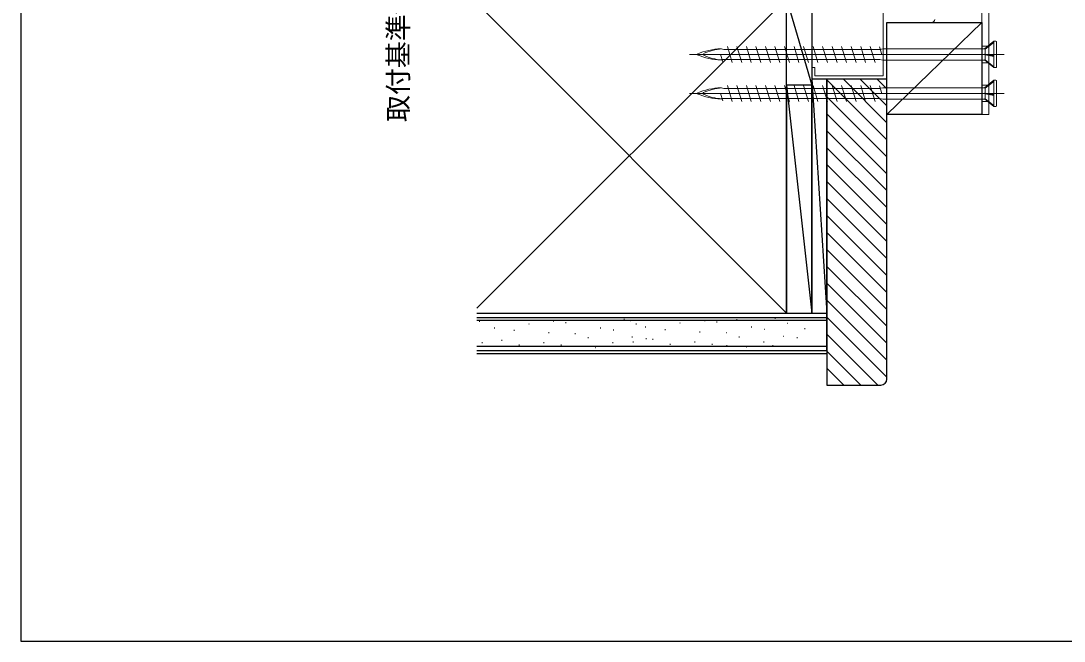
# Model space of a CAD drawing. Units: millimetres, scale not verified. Extents: x -525 to 525, y -785 to 780.
# Drawn here: x -525 to -176.7, y -784.6 to -577.7 of the extents above; entities that cross this region are included whole.
import ezdxf
from ezdxf.enums import TextEntityAlignment as Align

# ---------------------------------------------------------------- set-up
doc = ezdxf.new("R2010")
doc.units = ezdxf.units.MM
doc.header["$LTSCALE"] = 4
for name, color, linetype in [('0-1_USER1', 1, 'Continuous'), ('0-6_YKK_ZWAK', 7, 'Continuous'), ('0-7_YSS_K', 3, 'Continuous'), ('0-8_YSS_KE', 3, 'Continuous')]:
    doc.layers.add(name, color=color, linetype=linetype)
for name, color, linetype, lineweight in [('0-2_YKK_11', 4, 'Continuous', 18), ('0-3_YKK_12', 1, 'Continuous', 18), ('0-4_YKK_13', 4, 'Continuous', 18)]:
    doc.layers.add(name, color=color, linetype=linetype, lineweight=lineweight)
doc.styles.add('ＭＳ ゴシック', font='')
doc.styles.get('ＭＳ ゴシック').set_extended_font_data('MS Gothic')

msp = doc.modelspace()

# ---------------------------------------------------------------- linework, layer by layer
at = {"layer": '0-2_YKK_11'}
msp.add_lwpolyline([(-237.129, -570.167), (-237.129, -595.967), (-259.929, -595.967), (-259.929, -593.167), (-260.929, -593.167), (-260.929, -597.167), (-235.929, -597.167), (-235.929, -578.167), (-220.929, -578.167)], dxfattribs=at)
msp.add_arc((-220.929, -577.167), 1, 270, 0, dxfattribs=at)
at = {"layer": '0-3_YKK_12', "color": 80}
for p, q in [((-199.981, -588.867), (-206.481, -588.867)), ((-199.981, -601.867), (-206.481, -601.867))]:
    msp.add_line(p, q, dxfattribs=at)
at = {"layer": '0-4_YKK_13', "color": 80}
for p, q in [((-204.231, -572.167), (-204.231, -608.867)), ((-201.931, -572.167), (-201.931, -608.867)), ((-201.931, -586.117), (-204.231, -586.117)), ((-201.931, -591.617), (-204.231, -591.617)), ((-201.931, -599.117), (-204.231, -599.117)), ((-201.931, -604.617), (-204.231, -604.617)), ((-201.931, -608.867), (-204.231, -608.867))]:
    msp.add_line(p, q, dxfattribs=at)
at = {"layer": '0-4_YKK_13'}
for p, q in [((-200.185, -584.463), (-203.301, -586.963)), ((-200.185, -584.84), (-203.129, -587.114)), ((-200.185, -593.263), (-200.185, -584.463)), ((-199.585, -584.463), (-200.185, -584.463)), ((-199.285, -584.763), (-199.285, -592.963)), ((-291.285, -586.963), (-290.336, -587.189)), ((-238.117, -587.189), (-290.336, -587.189)), ((-287.534, -591.513), (-289.176, -586.213)), ((-284.354, -591.513), (-285.996, -586.213)), ((-281.174, -591.513), (-282.816, -586.213)), ((-277.994, -591.513), (-279.636, -586.213)), ((-274.814, -591.513), (-276.456, -586.213)), ((-271.634, -591.513), (-273.276, -586.213)), ((-268.454, -591.513), (-270.096, -586.213)), ((-265.274, -591.513), (-266.916, -586.213)), ((-262.094, -591.513), (-263.736, -586.213)), ((-258.914, -591.513), (-260.556, -586.213)), ((-255.734, -591.513), (-257.376, -586.213)), ((-252.554, -591.513), (-254.196, -586.213)), ((-249.374, -591.513), (-251.016, -586.213)), ((-246.194, -591.513), (-247.836, -586.213)), ((-243.014, -591.513), (-244.656, -586.213)), ((-239.834, -591.513), (-241.476, -586.213)), ((-237.598, -588.863), (-238.376, -586.353)), ((-237.285, -586.963), (-238.124, -587.168)), ((-203.301, -586.963), (-237.285, -586.963)), ((-203.301, -586.963), (-203.129, -587.114)), ((-203.129, -587.114), (-203.129, -588.817)), ((-196.785, -588.863), (-301.785, -588.863)), ((-290.633, -591.374), (-291.411, -588.863)), ((-291.285, -590.763), (-290.852, -590.67)), ((-240.136, -590.538), (-290.892, -590.538)), ((-238.301, -590.538), (-240.136, -590.538)), ((-237.285, -590.763), (-238.301, -590.538)), ((-237.285, -590.763), (-203.164, -590.763)), ((-203.301, -588.807), (-200.185, -589.333)), ((-203.129, -589.033), (-203.301, -588.807)), ((-203.129, -588.817), (-203.301, -588.807)), ((-200.185, -593.263), (-203.301, -590.648)), ((-203.129, -590.655), (-203.301, -590.648)), ((-200.185, -589.257), (-203.129, -588.817)), ((-200.185, -589.576), (-203.129, -589.033)), ((-203.129, -589.033), (-203.129, -590.655)), ((-200.185, -592.947), (-203.129, -590.655)), ((-200.185, -593.263), (-199.585, -593.263)), ((-200.185, -597.463), (-203.301, -599.963)), ((-200.185, -597.84), (-203.129, -600.114)), ((-200.185, -606.263), (-200.185, -597.463)), ((-199.585, -597.463), (-200.185, -597.463)), ((-199.285, -597.763), (-199.285, -605.963)), ((-196.785, -601.863), (-301.785, -601.863)), ((-290.633, -604.374), (-291.411, -601.863)), ((-291.285, -599.963), (-290.336, -600.189)), ((-238.117, -600.189), (-290.336, -600.189)), ((-287.534, -604.513), (-289.176, -599.213)), ((-284.354, -604.513), (-285.996, -599.213)), ((-281.174, -604.513), (-282.816, -599.213)), ((-277.994, -604.513), (-279.636, -599.213)), ((-274.814, -604.513), (-276.456, -599.213)), ((-271.634, -604.513), (-273.276, -599.213)), ((-268.454, -604.513), (-270.096, -599.213)), ((-265.274, -604.513), (-266.916, -599.213)), ((-262.094, -604.513), (-263.736, -599.213)), ((-258.914, -604.513), (-260.556, -599.213)), ((-255.734, -604.513), (-257.376, -599.213)), ((-252.554, -604.513), (-254.196, -599.213)), ((-249.374, -604.513), (-251.016, -599.213)), ((-246.194, -604.513), (-247.836, -599.213)), ((-243.014, -604.513), (-244.656, -599.213)), ((-239.834, -604.513), (-241.476, -599.213)), ((-237.598, -601.863), (-238.376, -599.353)), ((-237.285, -599.963), (-238.124, -600.168)), ((-203.301, -599.963), (-237.285, -599.963)), ((-203.301, -599.963), (-203.129, -600.114)), ((-203.301, -601.807), (-200.185, -602.333)), ((-203.129, -602.033), (-203.301, -601.807)), ((-203.129, -601.817), (-203.301, -601.807)), ((-203.129, -600.114), (-203.129, -601.817)), ((-200.185, -602.257), (-203.129, -601.817)), ((-200.185, -602.576), (-203.129, -602.033)), ((-203.129, -602.033), (-203.129, -603.655)), ((-291.285, -603.763), (-290.852, -603.67)), ((-240.136, -603.538), (-290.892, -603.538)), ((-238.301, -603.538), (-240.136, -603.538)), ((-237.285, -603.763), (-238.301, -603.538)), ((-237.285, -603.763), (-203.164, -603.763)), ((-200.185, -606.263), (-203.301, -603.648)), ((-203.129, -603.655), (-203.301, -603.648)), ((-200.185, -605.947), (-203.129, -603.655)), ((-200.185, -606.263), (-199.585, -606.263))]:
    msp.add_line(p, q, dxfattribs=at)
for centre, radius, start, end in [((-199.585, -584.763), 0.3, 0, 90), ((-290.338, -609.579), 22.635, 92.39615, 113.10664), ((-289.781, -604.748), 17.748, 93.82521, 114.39311), ((-290.338, -568.148), 22.635, 246.89336, 267.60385), ((-289.781, -572.979), 17.748, 245.60689, 266.19629), ((-199.585, -592.963), 0.3, 270, 0), ((-199.585, -597.763), 0.3, 0, 90), ((-299.168, -601.863), 0.117, 117.35017, 242.64983), ((-290.338, -622.579), 22.635, 92.39615, 113.10664), ((-290.338, -581.148), 22.635, 246.89336, 267.60385), ((-296.973, -601.863), 0.312, 116.38444, 243.61556), ((-289.781, -617.748), 17.748, 93.82521, 114.39311), ((-289.781, -585.979), 17.748, 245.60689, 266.19629), ((-199.585, -605.963), 0.3, 270, 0)]:
    msp.add_arc(centre, radius, start, end, dxfattribs=at)
at = {"layer": '0-6_YKK_ZWAK'}
msp.add_line((-525, 745.4), (-525, -784.6), dxfattribs=at)
msp.add_lwpolyline([(-525, -784.6), (525, -784.6), (525, 745.4)], dxfattribs=at)
at = {"layer": '0-7_YSS_K'}
for p, q in [((-269.429, -570.166), (-372.784, -673.521)), ((-269.429, -570.166), (-260.929, -599.166)), ((-372.784, -571.811), (-269.429, -675.166)), ((-204.231, -578.167), (-235.929, -608.867)), ((-260.929, -597.167), (-255.929, -675.166)), ((-235.929, -617.343), (-255.929, -597.343)), ((-235.929, -611.686), (-250.449, -597.166)), ((-235.929, -606.029), (-244.792, -597.166)), ((-235.929, -600.373), (-239.135, -597.166)), ((-269.429, -599.166), (-260.929, -675.166)), ((-235.929, -623), (-255.929, -603)), ((-235.929, -628.657), (-255.929, -608.657)), ((-235.929, -634.314), (-255.929, -614.314)), ((-235.929, -639.971), (-255.929, -619.971)), ((-235.929, -645.627), (-255.929, -625.627)), ((-235.929, -651.284), (-255.929, -631.284)), ((-235.929, -656.941), (-255.929, -636.941)), ((-235.929, -662.598), (-255.929, -642.598)), ((-235.929, -668.255), (-255.929, -648.255)), ((-235.929, -673.912), (-255.929, -653.912)), ((-235.929, -679.568), (-255.929, -659.568)), ((-235.929, -685.225), (-255.929, -665.225)), ((-235.929, -690.882), (-255.929, -670.882)), ((-256.012, -687.666), (-256.012, -675.166)), ((-372.784, -676.666), (-255.929, -676.666)), ((-371.772, -677.991), (-371.972, -677.991)), ((-355.289, -678.815), (-355.489, -678.815)), ((-347.047, -677.991), (-347.247, -677.991)), ((-342.956, -678.424), (-343.156, -678.424)), ((-336.33, -677.644), (-336.53, -677.644)), ((-323.532, -677.255), (-323.732, -677.255)), ((-321.353, -677.732), (-321.553, -677.732)), ((-319.465, -678.873), (-319.665, -678.873)), ((-304.869, -678.556), (-305.069, -678.556)), ((-296.628, -677.732), (-296.828, -677.732)), ((-292.537, -678.165), (-292.737, -678.165)), ((-285.911, -677.386), (-286.111, -677.386)), ((-273.113, -676.996), (-273.313, -676.996)), ((-269.046, -678.614), (-269.246, -678.614)), ((-235.929, -696.539), (-255.929, -676.539)), ((-366.827, -680.139), (-367.027, -680.139)), ((-360.234, -680.963), (-360.434, -680.963)), ((-348.696, -681.787), (-348.896, -681.787)), ((-339.838, -682.042), (-340.038, -682.042)), ((-331.388, -680.139), (-331.588, -680.139)), ((-327.04, -680.873), (-327.24, -680.873)), ((-316.408, -679.88), (-316.608, -679.88)), ((-309.814, -680.705), (-310.014, -680.705)), ((-298.276, -681.529), (-298.476, -681.529)), ((-289.419, -681.784), (-289.619, -681.784)), ((-280.969, -679.88), (-281.169, -679.88)), ((-276.621, -680.614), (-276.821, -680.614)), ((-263.204, -680.379), (-263.404, -680.379)), ((-238.958, -699.166), (-255.929, -682.196)), ((-370.948, -685.084), (-371.148, -685.084)), ((-364.355, -684.26), (-364.555, -684.26)), ((-358.586, -685.908), (-358.786, -685.908)), ((-350.344, -685.084), (-350.544, -685.084)), ((-344.575, -685.908), (-344.775, -685.908)), ((-335.509, -683.436), (-335.709, -683.436)), ((-327.267, -685.084), (-327.467, -685.084)), ((-320.804, -683.211), (-321.004, -683.211)), ((-320.528, -684.825), (-320.728, -684.825)), ((-316.194, -683.723), (-316.394, -683.723)), ((-313.935, -684.001), (-314.135, -684.001)), ((-308.166, -685.65), (-308.366, -685.65)), ((-299.925, -684.825), (-300.124, -684.825)), ((-294.155, -685.65), (-294.355, -685.65)), ((-285.09, -683.177), (-285.29, -683.177)), ((-276.848, -684.825), (-277.048, -684.825)), ((-270.384, -682.953), (-270.584, -682.953)), ((-265.775, -683.464), (-265.975, -683.464)), ((-372.784, -686.166), (-255.929, -686.166)), ((-372.784, -688.666), (-255.929, -688.666)), ((-339.648, -686.33), (-339.848, -686.33)), ((-333.037, -686.732), (-333.237, -686.732)), ((-324.312, -686.33), (-324.512, -686.33)), ((-289.229, -686.071), (-289.429, -686.071)), ((-282.617, -686.474), (-282.817, -686.474)), ((-273.892, -686.071), (-274.092, -686.071)), ((-244.615, -699.166), (-255.929, -687.853)), ((-250.272, -699.166), (-255.929, -693.51))]:
    msp.add_line(p, q, dxfattribs=at)
for points in [[(-269.429, -570.166), (-260.929, -570.166), (-260.929, -599.166), (-269.429, -599.166)], [(-235.929, -578.167), (-204.231, -578.167), (-204.231, -608.867), (-235.929, -608.867)], [(-255.929, -597.167), (-260.929, -597.167), (-260.929, -675.166), (-255.929, -675.166)], [(-260.929, -599.166), (-269.429, -599.166), (-269.429, -675.166), (-260.929, -675.166)]]:
    msp.add_lwpolyline(points, close=True, dxfattribs=at)
at = {"layer": '0-8_YSS_KE'}
for p, q in [((-372.784, -675.166), (-255.929, -675.166)), ((-255.929, -677.666), (-372.784, -677.666)), ((-372.784, -687.666), (-255.929, -687.666))]:
    msp.add_line(p, q, dxfattribs=at)
for points in [[(-372.784, -675.166), (-269.429, -675.166), (-269.429, -570.166), (-324.929, -570.166)], [(-255.929, -597.166), (-255.929, -699.166), (-237.929, -699.166)], [(-235.929, -697.166), (-235.929, -597.166), (-255.929, -597.166)]]:
    msp.add_lwpolyline(points, dxfattribs=at)
msp.add_arc((-237.929, -697.166), 2, 270, 359.99998, dxfattribs=at)

# ---------------------------------------------------------------- texts
at = {"layer": '0-1_USER1', "style": 'ＭＳ ゴシック'}
msp.add_text('取付基準位置', height=6.598, rotation=90, dxfattribs=at).set_placement((-393.783, -611.439), align=Align.BOTTOM_LEFT)

doc.saveas('drawing.dxf')
